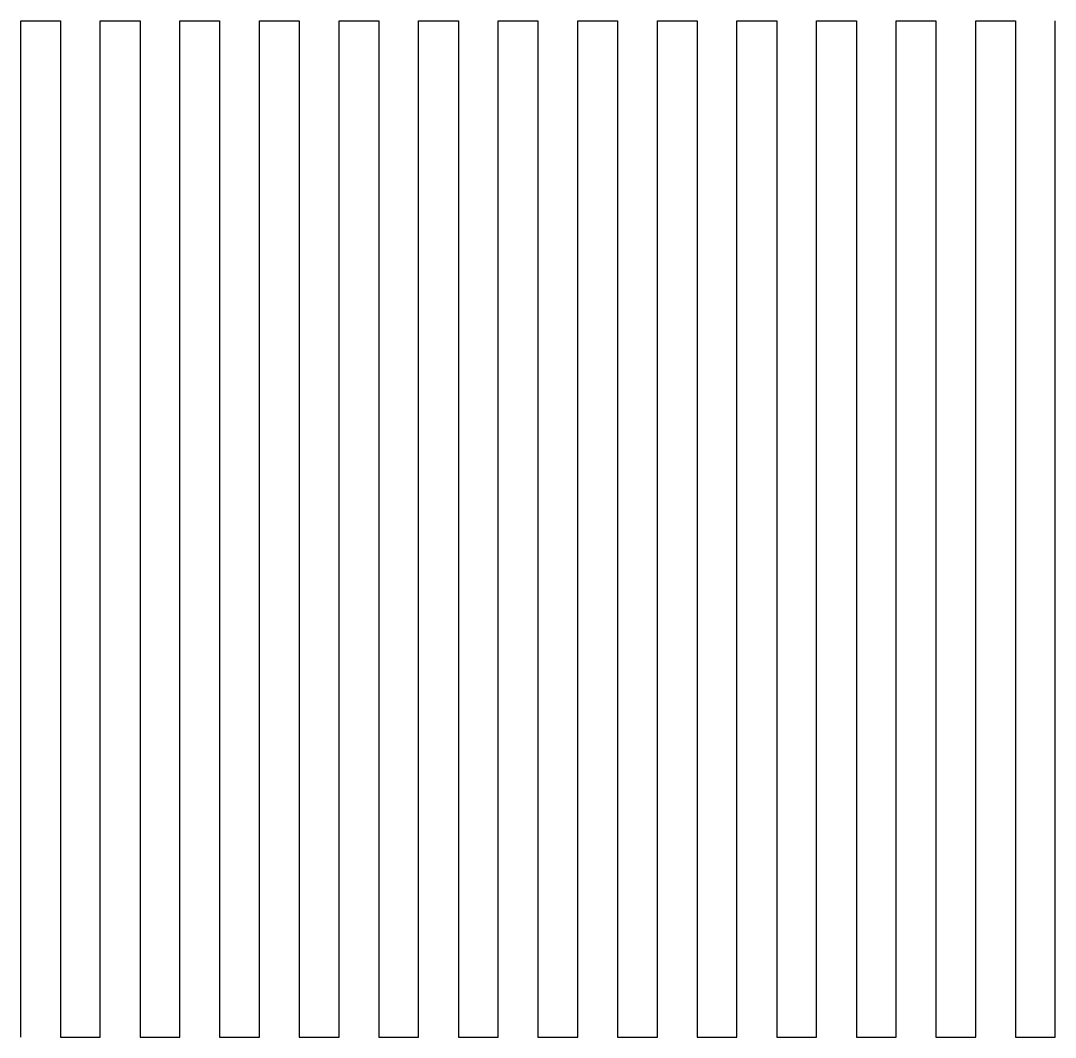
# Model space of a CAD drawing. Header units: millimetres. Extents: x 2.4 to 96, y 4 to 96.
import ezdxf

# ---------------------------------------------------------------- set-up
doc = ezdxf.new("R2010")
doc.units = ezdxf.units.MM
doc.layers.add('CUT', color=1, linetype='Continuous')

msp = doc.modelspace()

# ---------------------------------------------------------------- linework, layer by layer
at = {"layer": 'CUT'}
msp.add_lwpolyline([(2.4, 4), (2.4, 96), (6, 96), (6, 4), (9.6, 4), (9.6, 96), (13.2, 96), (13.2, 4), (16.8, 4), (16.8, 96), (20.4, 96), (20.4, 4), (24, 4), (24, 96), (27.6, 96), (27.6, 4), (31.2, 4), (31.2, 96), (34.8, 96), (34.8, 4), (38.4, 4), (38.4, 96), (42, 96), (42, 4), (45.6, 4), (45.6, 96), (49.2, 96), (49.2, 4), (52.8, 4), (52.8, 96), (56.4, 96), (56.4, 4), (60, 4), (60, 96), (63.6, 96), (63.6, 4), (67.2, 4), (67.2, 96), (70.8, 96), (70.8, 4), (74.4, 4), (74.4, 96), (78, 96), (78, 4), (81.6, 4), (81.6, 96), (85.2, 96), (85.2, 4), (88.8, 4), (88.8, 96), (92.4, 96), (92.4, 4), (96, 4), (96, 96)], dxfattribs=at)

doc.saveas('drawing.dxf')
